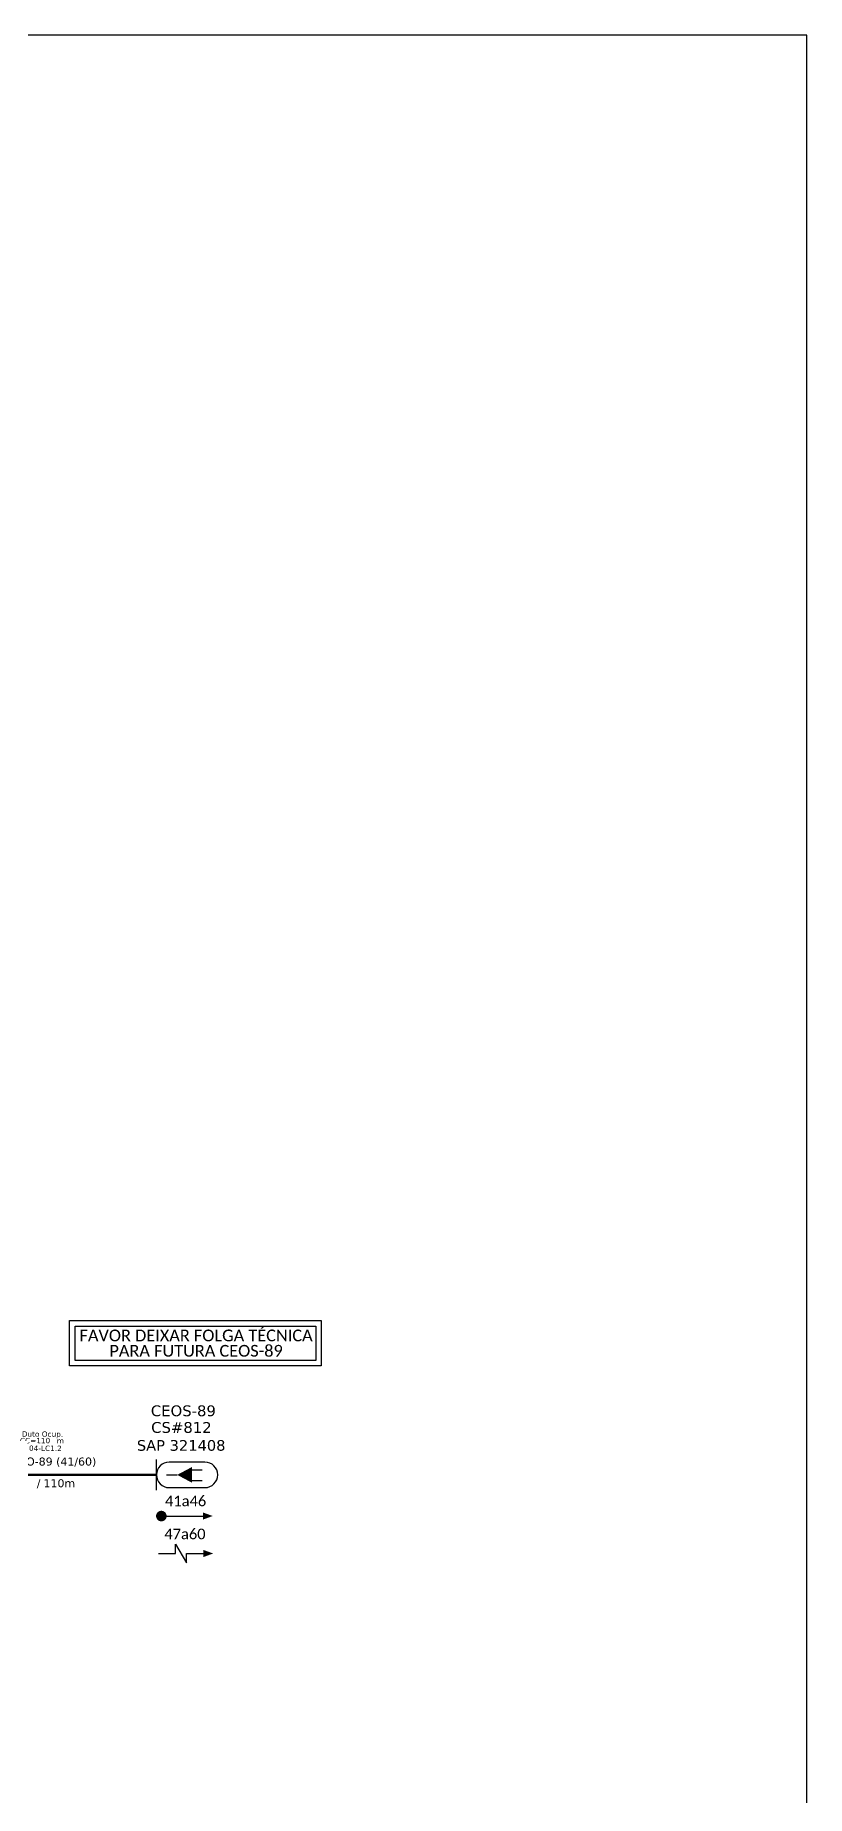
# Model space of a CAD drawing. Header units: metres. Extents: x 0 to 841, y 1 to 595.
# Drawn here: x 711.1 to 841.3, y 297.5 to 594.5 of the extents above; entities that cross this region are included whole.
import ezdxf
from ezdxf.enums import TextEntityAlignment as Align

# ---------------------------------------------------------------- set-up
doc = ezdxf.new("R2010")
doc.units = ezdxf.units.M
for name, color, linetype in [('20.4-CEOS', 1, 'Continuous'), ('20.5-CABO AÉREO', 1, 'Continuous'), ('label_cabos', 7, 'Continuous'), ('SETA', 7, 'Continuous')]:
    doc.layers.add(name, color=color, linetype=linetype)
doc.layers.add('40.1-ETIQUETAS', color=1, linetype='Continuous', lineweight=20)
doc.styles.add('siredit', font='verdana.ttf')
doc.styles.get("Standard").update_dxf_attribs({"font": 'arial.ttf'})

# ---------------------------------------------------------------- blocks, each defined once
blk = doc.blocks.new('Inst CB DT OCUP CFOA-SM-DD-S-144')
at = {"layer": 'label_cabos', "color": 0, "style": 'siredit'}
for tag, flags, p in [('ID_ATIVIDADE', 3, (1.31, 2.67)), ('FATOR', 1, (11.56, 2.55))]:
    blk.add_attdef(tag, text='', height=1, rotation=359.69, dxfattribs=dict(at, flags=flags)).set_placement(p, align=Align.MIDDLE_CENTER)
for tag, p in [('TIPO_CABO', (1.11, 0)), ('DESTINO_CABO', (3.13, 1.26)), ('CABO', (4.69, -0.05)), ('/', (7.71, -0.05)), ('LANCE', (10.41, 0.02)), ('TIPO_CABO', (13.11, 1.24)), ('UND', (16.46, 0)), ('FID', (13.65, -1.41))]:
    blk.add_attdef(tag, text='', height=1, rotation=359.69, dxfattribs=at).set_placement(p, align=Align.MIDDLE_CENTER)
blk.add_attdef('QTDE', (11.93, -0.45), '', height=1, rotation=359.69, dxfattribs=at)

msp = doc.modelspace()

# ---------------------------------------------------------------- linework, layer by layer
at = {"color": 7}
msp.add_lwpolyline([(0.35, 0.54), (841.35, 0.54), (841.35, 594.54), (0.35, 594.54)], close=True, dxfattribs=at)
at = {"color": 3, "ltscale": 9e-07}
for points in [[(716.87, 377.72), (759.38, 377.72), (759.38, 370.05), (716.87, 370.05)], [(717.82, 376.77), (758.43, 376.77), (758.43, 371), (717.82, 371)]]:
    msp.add_lwpolyline(points, close=True, dxfattribs=at)
at = {"color": 7, "const_width": 0.891}
msp.add_lwpolyline([(731.93, 344.73, 1), (732.82, 344.73, 1)], format="xyb", close=True, dxfattribs=at)
at = {"color": 7}
msp.add_lwpolyline([(734.76, 338.42), (734.76, 339.99), (736.64, 336.84), (736.64, 338.42)], dxfattribs=at)
at = {"layer": '20.4-CEOS', "color": 7}
for p, q in [((739.74, 353.83), (733.7, 353.83)), ((739.74, 349.52), (733.7, 349.52))]:
    msp.add_line(p, q, dxfattribs=at)
for points in [[(731.55, 349.08), (731.55, 354.27)], [(733.22, 351.68), (735.05, 351.68)], [(733.22, 351.68), (735.05, 351.68)], [(737.44, 352.53), (739.27, 352.53)], [(737.44, 352.53), (739.27, 352.53)], [(737.44, 350.74), (739.27, 350.74)], [(737.44, 350.74), (739.27, 350.74)]]:
    msp.add_lwpolyline(points, dxfattribs=at)
msp.add_lwpolyline([(735.05, 351.68, 0, 2.66, 0), (737.55, 351.68, 2.66, 2.66, 0)], format="xyseb", dxfattribs=at)
msp.add_lwpolyline([(735.05, 351.68, 0, 2.66, 0), (737.55, 351.68, 2.66, 2.66, 0)], format="xyseb", dxfattribs=at)
for centre, start, end in [((733.7, 351.68), 90, 270), ((739.74, 351.68), 270, 90)]:
    msp.add_arc(centre, 2.15, start, end, dxfattribs=at)
at = {"layer": '20.5-CABO AÉREO', "color": 7, "ltscale": 50, "const_width": 0.36}
msp.add_lwpolyline([(682.66, 351.68), (731.55, 351.68)], dxfattribs=at)
at = {"layer": 'SETA', "color": 7}
for points in [[(732.37, 344.73), (740.03, 344.73)], [(731.92, 338.42), (734.76, 338.42)], [(736.64, 338.42), (739.49, 338.42)]]:
    msp.add_lwpolyline(points, dxfattribs=at)
for points in [[(739.42, 345.33), (741.05, 344.74), (739.42, 344.14)], [(739.49, 339.01), (741.12, 338.42), (739.49, 337.82)]]:
    msp.add_solid(points, dxfattribs=at)

# ---------------------------------------------------------------- block references
at = {"color": 6, "lineweight": 0}
ref = msp.add_blockref('Inst CB DT OCUP CFOA-SM-DD-S-144', (700.52, 357.44), dxfattribs=dict(at, xscale=0.8999999999999999, yscale=0.8999999999999999, zscale=0.8999999999999999))
ref.add_attrib('DESTINO_CABO', 'CEOS-89', dxfattribs={"layer": 'label_cabos', "color": 0, "height": 0.9, "rotation": 359.69, "style": 'siredit'}).set_placement((703.33, 358.58), align=Align.MIDDLE_CENTER)
ref.add_attrib('TIPO_CABO', 'Duto Ocup.', dxfattribs={"layer": 'label_cabos', "color": 0, "height": 0.9, "rotation": 359.69, "style": 'siredit'}).set_placement((712.31, 358.56), align=Align.MIDDLE_CENTER)
ref.add_attrib('/', '/', dxfattribs={"layer": 'label_cabos', "color": 0, "height": 0.9, "rotation": 359.69, "style": 'siredit'}).set_placement((707.46, 357.4), align=Align.MIDDLE_CENTER)
ref.add_attrib('FID', '04-LC1.2', dxfattribs={"layer": 'label_cabos', "color": 0, "height": 0.9, "rotation": 359.69, "style": 'siredit'}).set_placement((712.8, 356.17), align=Align.MIDDLE_CENTER)
ref.add_attrib('LANCE', 'CC=', dxfattribs={"layer": 'label_cabos', "color": 0, "height": 0.9, "rotation": 359.69, "style": 'siredit'}).set_placement((709.88, 357.46), align=Align.MIDDLE_CENTER)
ref.add_attrib('UND', 'm', dxfattribs={"layer": 'label_cabos', "color": 0, "height": 0.9, "rotation": 359.69, "style": 'siredit'}).set_placement((715.33, 357.44), align=Align.MIDDLE_CENTER)
ref.add_attrib('CABO', '144FO', dxfattribs={"layer": 'label_cabos', "color": 0, "height": 0.9, "rotation": 359.69, "style": 'siredit'}).set_placement((704.73, 357.4), align=Align.MIDDLE_CENTER)
ref.add_attrib('TIPO_CABO', 'DD - ', dxfattribs={"layer": 'label_cabos', "color": 0, "height": 0.9, "rotation": 359.69, "style": 'siredit'}).set_placement((701.52, 357.44), align=Align.MIDDLE_CENTER)
ref.add_attrib('QTDE', '110', (711.25, 357.03), dxfattribs={"layer": 'label_cabos', "color": 0, "height": 0.9, "rotation": 359.69, "style": 'siredit'})

# ---------------------------------------------------------------- texts
at = {"color": 0, "char_height": 1.98, "width": 42.1835, "attachment_point": 5}
for s, insert in [('{\\fCalibri|b0|i0|c0|p34;FAVOR DEIXAR FOLGA TÉCNICA}', (738.24, 375.19)), ('{\\fCalibri|b0|i0|c0|p34;PARA FUTURA CEOS-89}', (738.24, 372.6))]:
    msp.add_mtext(s, dxfattribs=dict(at, insert=insert))
at = {"color": 7, "char_height": 1.782, "width": 22.5947, "attachment_point": 5}
for s, insert in [('{\\fCalibri|b0|i0|c0|p34;\\C7;41a46}', (736.47, 347.27)), ('{\\fCalibri|b0|i0|c0|p34;\\C7;47a60}', (736.36, 341.7))]:
    msp.add_mtext(s, dxfattribs=dict(at, insert=insert))
at = {"layer": '20.4-CEOS', "color": 7, "style": 'siredit'}
for s, height, p in [('CEOS-89', 1.825, (736.09, 362.49)), ('CS#812', 1.825, (735.76, 359.68)), ('SAP 321408', 1.8, (735.72, 356.65))]:
    msp.add_text(s, height=height, dxfattribs=at).set_placement(p, align=Align.MIDDLE_CENTER)
at = {"layer": '40.1-ETIQUETAS', "color": 7, "style": 'siredit'}
msp.add_text('RJ.BOT.F-10.CEO-89 (41/60)', height=1.35, dxfattribs=at).set_placement((708.46, 353.93), align=Align.MIDDLE_CENTER)
msp.add_text('/', height=1.35, dxfattribs=at).set_placement((711.97, 350.27), align=Align.MIDDLE_RIGHT)
msp.add_text('110m', height=1.35, dxfattribs=at).set_placement((712.48, 350.27), align=Align.MIDDLE_LEFT)

doc.saveas('drawing.dxf')
